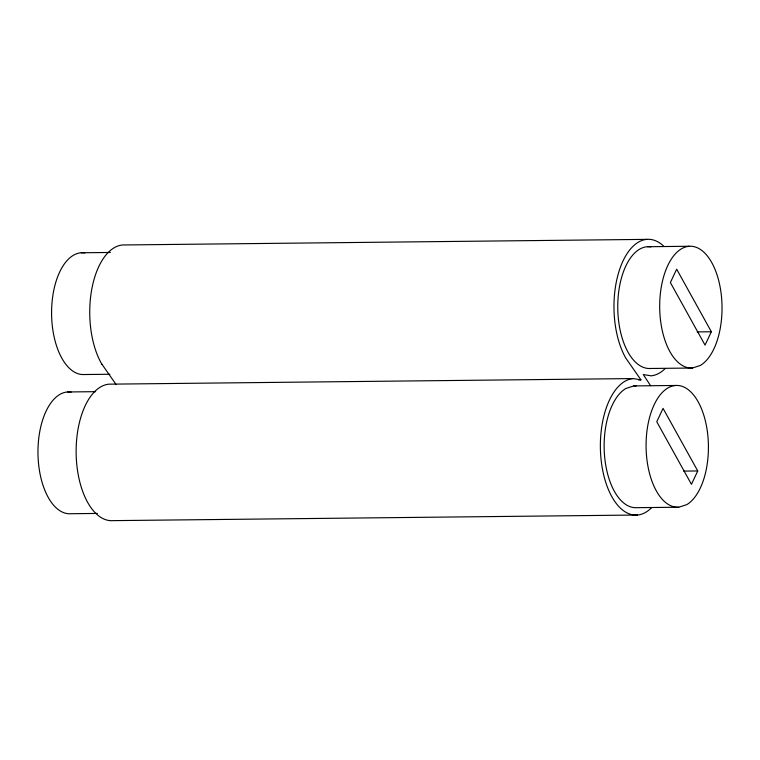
<?xml version="1.0" encoding="UTF-8"?>
<svg xmlns="http://www.w3.org/2000/svg" width="760" height="760" viewBox="0 0 760 760"><rect width="100%" height="100%" fill="white"/><g stroke="black" fill="none" stroke-linecap="round" stroke-linejoin="round"><path stroke-width="1.14" d="M711.35 331.749L705.052 345.116L670.377 282.549L676.666 269.192L711.35 331.749L697.214 331.901M697.746 470.953L691.448 484.31L656.764 421.743L663.062 408.386L697.746 470.953L683.611 471.105M675.754 385.472L633.811 385.918L625.803 388.512A60.914 31.169 89.4 0 0 604.637 456.722A60.914 31.169 89.4 0 0 636.813 507.68L678.756 507.224L686.764 504.64A60.914 31.169 89.4 0 0 700.14 405.688A60.914 31.169 89.4 0 0 648.394 422.427A60.914 31.169 89.4 0 0 678.756 507.224M692.36 368.03L700.369 365.446A60.914 31.169 89.4 0 0 713.754 266.494A60.914 31.169 89.4 0 0 662.007 283.233A60.914 31.169 89.4 0 0 692.36 368.03L650.427 368.476A60.914 31.169 89.4 0 1 617.747 306.185A60.914 31.169 89.4 0 1 650.911 246.876M646.817 239.371L122.578 244.976A68.305 34.95 89.4 0 0 91.646 289.93A68.305 34.95 89.4 0 0 101.507 363.622L101.773 364.22M81.244 252.776L110.371 252.462M647.425 246.724L689.358 246.269M109.877 374.252L84.246 374.528A60.914 31.169 89.4 0 1 51.575 312.236A60.914 31.169 89.4 0 1 84.74 252.928M663.632 246.097A68.305 34.95 89.4 0 0 619.675 269.315A68.305 34.95 89.4 0 0 625.746 358.017L640.965 379.876L633.203 378.565L108.965 384.17A68.305 34.95 89.4 0 0 76.19 455.468A68.305 34.95 89.4 0 0 113.183 520.628L637.422 515.024M638.59 379.895L640.965 379.876M67.64 391.97L95.598 391.666M97.432 513.437L70.642 513.731A60.914 31.169 89.4 0 1 37.962 451.43A60.914 31.169 89.4 0 1 71.127 392.122M101.507 363.622L116.109 384.541M650.598 385.719L643.274 374.528L651.035 375.829A68.305 34.95 89.4 0 0 665.047 368.676M633.811 385.918A60.914 31.169 89.4 0 1 636.139 385.938M651.434 507.87A68.305 34.95 89.4 0 1 601.625 463.99A68.305 34.95 89.4 0 1 633.203 378.565"/></g></svg>
